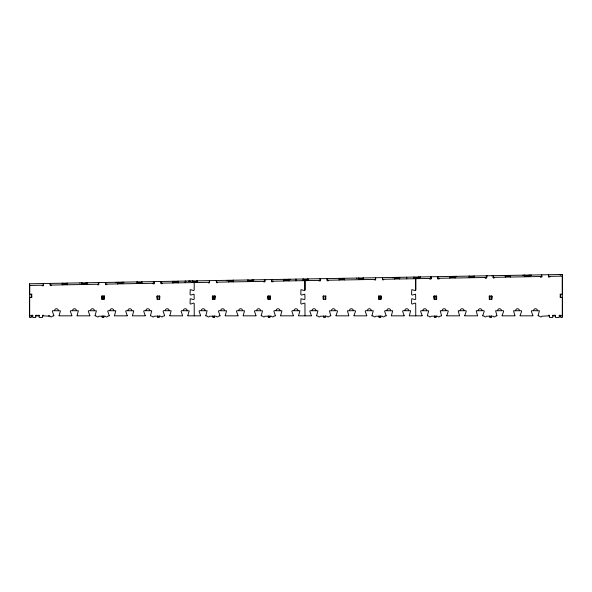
<?xml version="1.0" encoding="UTF-8"?>
<svg xmlns="http://www.w3.org/2000/svg" width="592" height="592" viewBox="0 0 592 592"><rect width="100%" height="100%" fill="white"/><g stroke="black" fill="none" stroke-linecap="round" stroke-linejoin="round"><path stroke-width="0.89" d="M31.287 295.304L31.842 295.304L31.842 294.194L29.622 294.194L29.6 283.775L562.363 274.481L562.378 294.194L560.158 294.194L560.158 295.304L560.72 295.304M36.822 315.832L36.822 315.284L35.712 315.284L35.712 317.497L32.752 317.497L32.752 315.284L31.642 315.284L31.642 315.839M43.549 315.832L43.549 315.284L42.446 315.284L42.446 317.497L39.213 317.497L39.213 315.284L38.103 315.284L38.103 315.832M553.875 315.832L553.875 315.284L552.765 315.284L552.765 317.497L549.539 317.497L549.539 315.277L548.429 315.277L548.429 315.832M560.335 315.839L560.335 315.284L559.225 315.284L559.225 317.497L555.533 317.497L555.533 315.284L554.43 315.284L554.43 315.832M29.63 294.194L29.644 285.44L43.29 285.203M304.984 290.021L304.961 280.63L304.961 290.147L304.362 290.539L300.943 289.68L300.81 294.513L301.395 295.068L304.836 294.172L304.976 299.13L304.362 299.582L300.943 298.723L300.81 303.555L301.395 304.11L304.332 303.06L304.954 303.415L304.984 315.839M415.739 290.021L415.71 278.699L415.717 290.147L415.088 290.531L411.743 289.629L411.566 294.513L412.158 295.068L415.591 294.172L415.732 299.13L415.155 299.589L411.721 298.701L411.566 303.555L412.158 304.11L415.088 303.06L415.71 303.415L415.747 315.839M59.074 315.677L60.428 310.793L52.732 310.689L52.325 311.222L53.887 315.677M77.064 315.677L78.373 310.756L70.774 310.674L70.315 311.222L71.876 315.677M95.053 315.677L96.407 310.793L88.711 310.689L88.304 311.222L89.866 315.677M114.456 315.677L115.81 310.793L108.158 310.674L107.707 311.222L109.268 315.677M132.445 315.677L133.799 310.793L126.096 310.689L125.696 311.222L127.258 315.677M150.435 315.677L151.744 310.756L144.137 310.674L143.686 311.222L145.247 315.677M169.837 315.677L171.147 310.756L163.54 310.674L163.089 311.222L164.65 315.677M187.827 315.677L189.181 310.793L181.529 310.674L181.078 311.222L182.639 315.677M205.816 315.677L207.119 310.756L199.519 310.674L199.067 311.222L200.629 315.677M225.212 315.677L226.573 310.793L218.87 310.689L218.47 311.222L220.024 315.677M243.201 315.677L244.511 310.756L236.911 310.674L236.46 311.222L238.014 315.677M261.19 315.677L262.545 310.793L254.849 310.689L254.449 311.222L256.003 315.677M280.593 315.677L281.947 310.793L274.303 310.674L273.844 311.222L275.406 315.677M298.583 315.677L299.892 310.756L292.241 310.689L291.834 311.222L293.395 315.677M316.572 315.677L317.926 310.793L310.282 310.674L309.823 311.222L311.385 315.677M335.975 315.677L337.536 311.222L337.077 310.674L329.433 310.793L330.787 315.677M353.964 315.677L355.526 311.222L355.119 310.689L347.467 310.756L348.777 315.677M371.954 315.677L373.263 310.756L365.656 310.674L365.205 311.222L366.766 315.677M391.356 315.677L392.711 310.793L385.007 310.689L384.608 311.222L386.169 315.677M409.346 315.677L410.648 310.756L403.048 310.674L402.597 311.222L404.158 315.677M427.335 315.677L428.689 310.793L420.986 310.689L420.586 311.222L422.148 315.677M446.731 315.677L448.292 311.222L447.892 310.689L440.233 310.756L441.543 315.677M464.72 315.677L466.281 311.222L465.83 310.674L458.178 310.793L459.533 315.677M482.709 315.677L484.271 311.222L483.819 310.674L476.212 310.756L477.522 315.677M502.112 315.677L503.674 311.222L503.222 310.674L495.615 310.756L496.925 315.677M520.102 315.677L521.663 311.222L521.263 310.689L513.56 310.793L514.914 315.677M538.091 315.677L539.401 310.756L531.794 310.674L531.342 311.214L532.904 315.677M431.294 278.425L382.484 279.276L382.462 277.618L382.595 279.831L383.697 279.809L383.653 279.261M437.799 278.314L486.95 277.456M492.833 277.352L541.983 276.494M548.488 276.383L562.393 276.138L562.378 294.194M271.802 281.762L272.934 281.748L272.897 281.193M429.873 279.002L431.05 278.987L430.946 276.775L430.946 278.432M493.254 277.9L494.461 277.877L494.35 277.33M540.607 277.071L541.813 277.049L541.769 274.836M548.636 276.93L549.842 276.908L549.731 276.36M560.705 274.459L562.363 274.459L562.363 317.497L560.705 317.497L560.705 315.284M31.287 296.318L31.842 296.318L31.842 297.428L29.622 297.428L29.615 315.839L32.752 315.839M101.609 296.318L102.164 296.318M103.822 296.318L104.377 296.318M156.984 296.318L157.539 296.318M159.204 296.318L159.759 296.318M212.365 296.318L212.92 296.318M214.585 296.318L215.133 296.318M267.747 296.318L268.302 296.318M269.959 296.318L270.514 296.318M323.128 296.318L323.676 296.318M378.503 296.318L379.058 296.318M380.723 296.318L381.278 296.318M433.884 296.318L434.439 296.318M436.097 296.318L436.652 296.318M489.266 296.318L489.821 296.318M491.478 296.318L492.033 296.318M560.72 296.318L560.158 296.318L560.165 297.428L562.37 297.428L562.363 315.839L559.225 315.832M101.609 297.147L102.164 297.147M103.822 297.147L104.377 297.147M156.984 297.147L157.539 297.147M159.204 297.147L159.759 297.147M212.365 297.147L212.92 297.147M214.585 297.147L215.133 297.147M267.747 297.147L268.302 297.147M269.959 297.147L270.514 297.147M323.128 297.147L323.676 297.147M325.341 297.147L325.896 297.147L325.896 296.044L323.128 296.044L323.128 297.428L323.676 297.428M378.503 297.147L379.058 297.147M380.723 297.147L381.278 297.147M433.884 297.147L434.439 297.147M436.097 297.147L436.652 297.147M489.266 297.147L489.821 297.147M491.478 297.147L492.033 297.147M157.539 297.428L156.984 297.428L156.984 296.044L159.759 296.044L159.759 297.428L159.204 297.428M268.302 297.428L267.747 297.428L267.747 296.044L270.514 296.044L270.514 297.428L269.959 297.428M379.058 297.428L378.503 297.428L378.503 296.044L381.278 296.044L381.278 297.428L380.723 297.428M434.439 297.428L433.884 297.428L433.884 296.044L436.652 296.044L436.652 297.428L436.097 297.428M489.821 297.428L489.266 297.428L489.266 296.044L492.033 296.044L492.033 297.428L491.478 297.428M102.164 298.168L101.609 298.168L101.609 299.271L104.377 299.271L104.377 298.168L103.822 298.168M157.539 298.168L156.984 298.168L156.984 299.271L159.759 299.271L159.759 298.168L159.204 298.168M212.92 298.168L212.365 298.168L212.365 299.271L215.133 299.271L215.133 298.168L214.585 298.168M268.302 298.168L267.747 298.168L267.747 299.271L270.514 299.271L270.514 298.168L269.959 298.168M323.676 298.168L323.128 298.168L323.128 299.271L325.896 299.271L325.896 298.168L325.341 298.168M379.058 298.168L378.503 298.168L378.503 299.271L381.278 299.271L381.278 298.168L380.723 298.168M434.439 298.168L433.884 298.168L433.884 299.271L436.652 299.271L436.652 298.168L436.097 298.168M489.821 298.168L489.266 298.168L489.266 299.271L492.033 299.271L492.033 298.168L491.478 298.168M102.164 298.531L103.822 298.531M212.92 298.531L214.585 298.531M35.712 315.839L39.213 315.839M42.446 315.839L50.135 316.209A1.11 1.11 0 0 0 52.222 316.209L53.909 315.839M59.052 315.839L71.898 315.839M77.041 315.839L89.888 315.839M95.031 315.839L96.718 316.209A1.11 1.11 0 0 0 98.812 316.209L105.509 316.209A1.11 1.11 0 0 0 107.603 316.209L109.291 315.839M114.434 315.839L127.28 315.839M132.423 315.839L145.269 315.839M150.412 315.839L152.1 316.209A1.11 1.11 0 0 0 154.186 316.209L160.891 316.209A1.11 1.11 0 0 0 162.978 316.209L164.672 315.839M169.815 315.839L182.662 315.839M187.805 315.839L200.651 315.839M205.787 315.839L207.481 316.209A1.11 1.11 0 0 0 209.568 316.209L216.272 316.209A1.11 1.11 0 0 0 218.359 316.209L220.054 315.839M225.189 315.839L238.043 315.839M243.179 315.839L256.025 315.839M261.168 315.839L262.863 316.209A1.11 1.11 0 0 0 264.95 316.209L271.654 316.209A1.11 1.11 0 0 0 273.741 316.209L275.428 315.839M280.571 315.839L293.417 315.839M298.56 315.839L311.407 315.839M316.55 315.839L318.237 316.209A1.11 1.11 0 0 0 320.331 316.209L327.028 316.209A1.11 1.11 0 0 0 329.122 316.209L330.81 315.839M335.953 315.839L348.799 315.839M353.942 315.839L366.788 315.839M371.931 315.839L373.619 316.209A1.11 1.11 0 0 0 375.705 316.209L382.41 316.209A1.11 1.11 0 0 0 384.497 316.209L386.191 315.839M391.327 315.839L404.181 315.839M409.316 315.839L422.17 315.839M427.306 315.839L429 316.209A1.11 1.11 0 0 0 431.087 316.209L437.791 316.209A1.11 1.11 0 0 0 439.878 316.209L441.565 315.839M446.708 315.839L459.555 315.839M464.698 315.839L477.544 315.839M482.687 315.839L484.382 316.209A1.11 1.11 0 0 0 486.469 316.209L493.173 316.209A1.11 1.11 0 0 0 495.26 316.209L496.947 315.839M502.09 315.839L514.936 315.839M538.069 315.832L539.756 316.202A1.11 1.11 0 0 0 541.843 316.202L549.539 315.832M552.765 315.832L555.392 315.832M520.079 315.839L532.926 315.832M48.44 315.832L49.61 315.839M437.865 278.173L437.873 278.869L439.079 278.847L439.072 278.292M486.321 277.33L486.335 278.018M295.948 279.232L295.956 279.75M560.698 274.503L560.705 275.028M560.143 274.518L560.158 275.036M548.599 274.718L548.732 276.93M540.6 276.516L540.703 277.071M531.253 275.021L531.268 275.539M530.706 275.028L530.713 275.546M529.699 275.051L529.729 276.708M529.041 275.058L529.056 275.887L525.178 275.961L525.163 275.125M524.534 275.139L524.564 276.797L524.512 275.139M523.506 275.154L523.513 275.569M522.951 275.169L522.958 275.583M510.415 275.384L510.422 277.049M509.764 275.398L509.779 276.227L505.901 276.294L505.886 275.465M505.235 275.472L505.287 277.137M493.314 275.68L493.351 277.9M492.107 275.702L492.115 276.116M487.401 275.783L487.408 276.198M486.395 275.805L486.402 276.22M486.417 277.33L486.432 278.018L485.225 278.04L485.218 277.485M486.321 277.463L486.298 275.946M485.314 277.485L485.322 278.04M474.318 276.013L474.347 277.678M473.667 276.027L473.674 276.856L469.804 276.923L469.789 276.094M469.13 276.101L469.16 277.766M456.602 276.323L456.61 276.738M456.047 276.331L456.055 276.745M455.041 276.353L455.048 278.011M454.382 276.36L454.397 277.197L450.519 277.263L450.505 276.427M449.876 276.442L449.883 278.099M438.975 278.292L438.983 278.847M437.954 277.892L437.969 278.862M437.836 276.649L437.865 278.314M429.866 278.455L429.94 279.002M420.498 276.952L420.505 277.367M419.943 276.967L419.95 277.382M418.936 276.982L418.944 278.64M418.285 276.989L418.3 277.826L414.422 277.892L414.407 277.063M413.749 277.071L413.778 278.736M406.704 277.197L406.734 278.854M399.659 277.315L399.689 278.98M399.008 277.33L399.023 278.159L395.145 278.225L395.13 277.396M394.494 277.411L394.524 279.069M392.91 277.433L392.925 277.951M375.624 277.737L375.668 279.949L374.551 279.972L374.544 279.417M375.535 277.737L375.565 279.402L327.11 280.245L327.08 278.588M363.54 277.951L363.592 279.609M362.903 277.959L362.918 278.788L359.041 278.854L359.026 278.025M358.397 278.04L358.426 279.698M356.813 278.062L356.821 278.588M344.278 278.284L344.307 279.942M343.626 278.299L343.641 279.128L339.764 279.195L339.749 278.366M339.098 278.373L339.149 280.038M328.301 280.223L328.323 280.778L327.206 280.8L327.161 278.58M320.242 278.706L320.294 280.919L319.177 280.941L319.162 280.386M320.161 278.706L320.183 280.364L271.728 281.215L271.698 279.55M308.158 278.913L308.21 280.578M307.522 278.928L307.537 279.757L303.666 279.824L303.652 278.995M303.015 279.002L303.045 280.667M295.948 279.128L295.978 280.793M289.91 279.232L289.917 279.75M288.903 279.254L288.933 280.911M288.245 279.261L288.26 280.09L284.382 280.164L284.367 279.328M283.716 279.343L283.768 281M271.758 279.55L271.832 281.762M264.868 279.668L264.905 281.888L263.803 281.903L263.788 281.348M264.779 279.676L264.809 281.333L216.346 282.177L216.317 280.519M253.805 279.861L253.813 280.282M252.777 279.883L252.828 281.54M252.148 279.89L252.162 280.726L248.285 280.793L248.27 279.964M247.611 279.972L247.671 281.629M233.522 280.216L233.551 281.881L233.5 280.216M232.871 280.231L232.878 281.059L229.008 281.126L228.993 280.297M228.357 280.305L228.386 281.97M226.773 280.334L226.788 280.852M217.545 282.162L217.553 282.71L216.45 282.732L216.413 280.519M209.487 280.638L209.524 282.85L208.421 282.872L208.414 282.317M209.398 280.638L209.427 282.303L160.972 283.146L160.943 281.489M197.402 280.852L197.454 282.51M196.766 280.86L196.781 281.688L192.903 281.755L192.888 280.926M192.237 280.941L192.289 282.599M190.676 280.963L190.683 281.489M189.366 280.985L189.373 281.511L189.366 281.096M188.648 281L188.656 281.518M185.903 281.052L185.91 281.466M185.192 281.059L185.222 282.724M177.489 281.193L177.504 282.029L173.626 282.095L173.611 281.267M162.164 283.124L162.178 283.679L161.068 283.701L161.031 281.481M154.112 281.607L154.149 283.82L153.039 283.842L153.032 283.287M154.016 281.607L154.046 283.265L105.591 284.116L105.561 282.451M142.021 281.814L142.073 283.479M141.384 281.829L141.399 282.658L137.529 282.724L137.514 281.896M136.856 281.903L136.907 283.568M123.772 282.132L123.78 282.65M122.744 282.155L122.796 283.812M122.107 282.162L122.122 282.991L118.245 283.065L118.23 282.229M117.63 283.901L117.601 282.243L117.608 283.901M116.017 282.273L116.025 282.687M106.789 284.093L106.797 284.648L105.687 284.663L105.65 282.451M98.731 282.569L98.768 284.789L97.658 284.804L97.65 284.249M98.642 282.576L98.672 284.234L50.209 285.078L50.179 283.42L50.313 285.633L51.415 285.61L51.408 285.055M87.668 282.761L87.675 283.287M86.01 282.791L86.025 283.627L82.147 283.694L82.133 282.858M81.504 282.872L81.526 284.53M79.92 282.902L79.927 283.316M67.384 283.117L67.414 284.782M66.726 283.131L66.741 283.96L62.87 284.027L62.856 283.198M62.219 283.205L62.249 284.87M43.349 283.538L43.386 285.751L42.284 285.773L42.269 285.218M194.198 282.569L194.191 290.176L193.606 290.539L190.224 289.629L190.054 294.513L190.639 295.068L194.072 294.172L194.22 299.13L193.606 299.582L190.202 298.701L190.054 303.555L190.639 304.11L193.577 303.06L194.191 303.415L194.228 315.839M560.705 294.194L560.705 297.428M491.478 296.044L491.478 299.271M491.478 315.876L491.478 317.541L489.821 317.541L489.821 315.876M489.821 296.044L489.821 299.271M436.097 296.044L436.097 299.271M436.097 315.876L436.097 317.541L434.439 317.541L434.439 315.876M434.439 296.044L434.439 299.271M380.723 296.044L380.723 299.271M380.723 315.876L380.723 317.541L379.058 317.541L379.058 315.876M379.058 296.044L379.058 299.271M325.341 296.044L325.341 299.271M325.341 315.876L325.341 317.541L323.676 317.541L323.676 315.876M323.676 296.044L323.676 299.271M269.959 296.044L269.959 299.271M269.959 315.876L269.959 317.541L268.302 317.541L268.302 315.876M268.302 296.044L268.302 299.271M214.585 296.044L214.585 299.271M214.585 315.876L214.585 317.541L212.92 317.541L212.92 315.876M212.92 296.044L212.92 299.271M159.204 296.044L159.204 299.271M159.204 315.876L159.204 317.541L157.539 317.541L157.539 315.876M157.539 296.044L157.539 299.271M103.822 296.044L103.822 299.271M103.822 315.876L103.822 317.541L102.164 317.541L102.164 315.876M102.164 296.044L102.164 299.271M31.287 294.194L31.287 297.428M31.287 315.321L31.287 317.541L29.622 317.541L29.622 283.871M422.799 310.667A1.939 1.939 0 0 1 424.738 308.728A1.939 1.939 0 0 1 426.677 310.667M442.202 310.667A1.939 1.939 0 0 1 444.141 308.728A1.939 1.939 0 0 1 446.079 310.667M460.191 310.667A1.939 1.939 0 0 1 462.13 308.728A1.939 1.939 0 0 1 464.069 310.667M478.181 310.667A1.939 1.939 0 0 1 480.119 308.728A1.939 1.939 0 0 1 482.058 310.667M497.583 310.667A1.939 1.939 0 0 1 499.522 308.728A1.939 1.939 0 0 1 501.454 310.667M515.573 310.667A1.939 1.939 0 0 1 517.512 308.728A1.939 1.939 0 0 1 519.443 310.667M533.562 310.667A1.939 1.939 0 0 1 535.494 308.728A1.939 1.939 0 0 1 537.432 310.667M331.439 310.667A1.939 1.939 0 0 1 333.377 308.728A1.939 1.939 0 0 1 335.316 310.667M349.428 310.667A1.939 1.939 0 0 1 351.367 308.728A1.939 1.939 0 0 1 353.306 310.667M367.417 310.667A1.939 1.939 0 0 1 369.356 308.728A1.939 1.939 0 0 1 371.295 310.667M386.82 310.667A1.939 1.939 0 0 1 388.759 308.728A1.939 1.939 0 0 1 390.698 310.667M404.81 310.667A1.939 1.939 0 0 1 406.748 308.728A1.939 1.939 0 0 1 408.687 310.667M312.043 310.667A1.939 1.939 0 0 1 313.982 308.728A1.939 1.939 0 0 1 315.921 310.667M220.683 310.667A1.939 1.939 0 0 1 222.622 308.728A1.939 1.939 0 0 1 224.56 310.667M238.672 310.667A1.939 1.939 0 0 1 240.611 308.728A1.939 1.939 0 0 1 242.55 310.667M256.662 310.667A1.939 1.939 0 0 1 258.6 308.728A1.939 1.939 0 0 1 260.539 310.667M276.064 310.667A1.939 1.939 0 0 1 278.003 308.728A1.939 1.939 0 0 1 279.942 310.667M294.054 310.667A1.939 1.939 0 0 1 295.993 308.728A1.939 1.939 0 0 1 297.931 310.667M201.28 310.667A1.939 1.939 0 0 1 203.219 308.728A1.939 1.939 0 0 1 205.158 310.667M54.545 310.667A1.939 1.939 0 0 1 56.484 308.728A1.939 1.939 0 0 1 58.423 310.667M72.535 310.667A1.939 1.939 0 0 1 74.474 308.728A1.939 1.939 0 0 1 76.412 310.667M90.524 310.667A1.939 1.939 0 0 1 92.463 308.728A1.939 1.939 0 0 1 94.402 310.667M109.927 310.667A1.939 1.939 0 0 1 111.858 308.728A1.939 1.939 0 0 1 113.797 310.667M127.909 310.667A1.939 1.939 0 0 1 129.848 308.728A1.939 1.939 0 0 1 131.787 310.667M145.898 310.667A1.939 1.939 0 0 1 147.837 308.728A1.939 1.939 0 0 1 149.776 310.667M165.301 310.667A1.939 1.939 0 0 1 167.24 308.728A1.939 1.939 0 0 1 169.179 310.667M183.291 310.667A1.939 1.939 0 0 1 185.229 308.728A1.939 1.939 0 0 1 187.168 310.667M104.377 296.044L101.609 296.044L101.609 297.428L104.377 297.428L104.377 296.044M215.133 296.044L212.365 296.044L212.365 297.428L215.133 297.428L215.133 296.044M178.17 282.843L178.14 281.185L178.148 282.843M173.012 282.939L172.982 281.274L172.982 282.939M86.691 284.441L86.661 282.784L86.669 284.441"/></g></svg>
